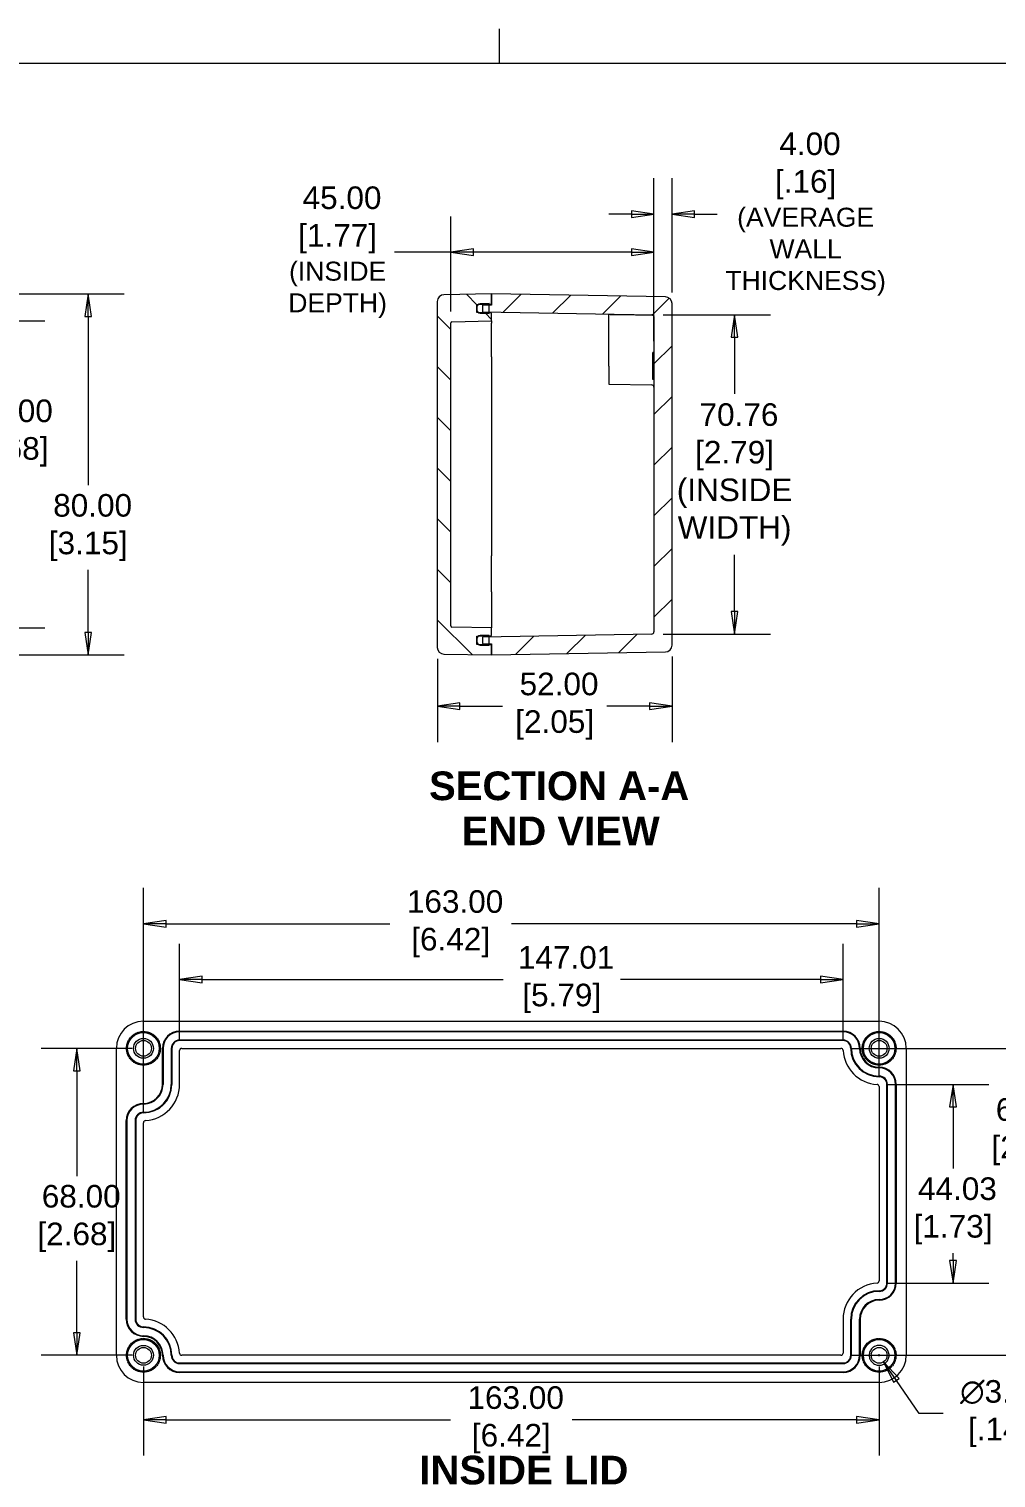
# Model space of a CAD drawing. Header units: millimetres. Extents: x 11 to 684, y 15 to 525.
# Drawn here: x 245 to 459.3, y 204.1 to 525.1 of the extents above; entities that cross this region are included whole.
import ezdxf

# ---------------------------------------------------------------- set-up
doc = ezdxf.new("R2010")
doc.units = ezdxf.units.MM
doc.header["$LTSCALE"] = 2.5
doc.linetypes.add('DASHED', pattern=[0.2067, 0.1654, -0.0413])
for name, color, linetype, lineweight in [('Dimension (ANSI)', 7, 'Continuous', 9), ('Hatch (ANSI)', 7, 'Continuous', 9), ('Hidden (ANSI)', 7, 'DASHED', 9), ('Sketch Geometry (ANSI)', 7, 'Continuous', 9), ('Symbol (ANSI)', 7, 'Continuous', 9), ('Visible (ANSI)', 7, 'Continuous', 9)]:
    doc.layers.add(name, color=color, linetype=linetype, lineweight=lineweight)
doc.styles.add('Label Text (ANSI)', font='arialbd.ttf')
doc.styles.add('Note Text (ANSI)', font='arial.ttf')
doc.dimstyles.new('Default - mm (ANSI)', dxfattribs={"dimscale": 2.5, "dimtxt": 2, "dimasz": 2, "dimexe": 3.175, "dimexo": 1, "dimgap": 0.8, "dimtad": 0, "dimtih": 1, "dimtoh": 1, "dimrnd": 1e-08, "dimzin": 4, "dimdsep": 46, "dimtxsty": 'Note Text (ANSI)', "dimblk": 'Filled-1', "dimcen": 0.09, "dimdle": 10, "dimclrd": 256, "dimclre": 256, "dimclrt": 256, "dimadec": 1, "dimazin": 0, "dimtfac": 1.524, "dimtofl": 0, "dimtmove": 0, "dimatfit": 3, "dimfxl": 0, "dimtolj": 1, "dimtzin": 0, "dimlwd": -1, "dimlwe": -1, "dimarcsym": 0})

# ---------------------------------------------------------------- blocks, each defined once
blk = doc.blocks.new('Borders Default Border')
at = {"layer": 'Sketch Geometry (ANSI)'}
blk.add_line((139.7, 207.01), (139.7, 210.03), dxfattribs=at)
at = {"layer": 'Sketch Geometry (ANSI)', "flags": 128}
blk.add_lwpolyline([(8.89, 8.89), (8.89, 207.01), (270.51, 207.01), (270.51, 8.89), (8.89, 8.89)], dxfattribs=at)
blk = doc.blocks.new('Filled-1')
at = {"color": 0}
for p, q in [((0, 0), (-1, 0.15)), ((-1, 0.15), (-1, -0.15)), ((-1, 0), (0, 0)), ((-1, -0.15), (0, 0))]:
    blk.add_line(p, q, dxfattribs=at)
at = {"color": 0, "flags": 128}
blk.add_lwpolyline([(-1, -0.15), (0, 0), (-1, 0.15), (-1, -0.15)], dxfattribs=at)
at = {"color": 0}
blk.add_solid([(-1, -0.15), (0, 0), (-1, 0.15), (-1, -0.15)], dxfattribs=at)
blk = doc.blocks.new('*D11')
at = {"layer": 'Defpoints', "color": 0, "transparency": 16777216}
for p in [(209.34, 466.39), (209.34, 386.39), (258.17, 386.39)]:
    blk.add_point(p, dxfattribs=at)
at = {"layer": 'Dimension (ANSI)', "transparency": 16777216}
for p, q in [((211.84, 466.39), (266.11, 466.39)), ((258.17, 461.39), (258.17, 424)), ((258.17, 391.39), (258.17, 405.23)), ((211.84, 386.39), (266.11, 386.39))]:
    blk.add_line(p, q, dxfattribs=at)
at = {"layer": 'Dimension (ANSI)', "transparency": 16777216, "xscale": 5, "yscale": 5, "zscale": 5}
for p, rotation in [((258.17, 466.39), 90), ((258.17, 386.39), 270)]:
    blk.add_blockref('Filled-1', p, dxfattribs=dict(at, rotation=rotation))
at = {"layer": 'Dimension (ANSI)', "transparency": 16777216, "insert": (258.17, 414.62), "char_height": 5, "attachment_point": 5, "style": 'Note Text (ANSI)'}
blk.add_mtext('\\A1; 80.00\\P[3.15]', dxfattribs=at)
blk = doc.blocks.new('*D13')
at = {"layer": 'Defpoints', "color": 0, "transparency": 16777216}
for p in [(209.34, 460.39), (209.34, 392.39), (240.61, 392.39)]:
    blk.add_point(p, dxfattribs=at)
at = {"layer": 'Dimension (ANSI)', "transparency": 16777216}
for p, q in [((211.84, 460.39), (248.55, 460.39)), ((240.61, 455.39), (240.61, 444.94)), ((240.61, 397.39), (240.61, 426.18)), ((211.84, 392.39), (248.55, 392.39))]:
    blk.add_line(p, q, dxfattribs=at)
at = {"layer": 'Dimension (ANSI)', "transparency": 16777216, "xscale": 5, "yscale": 5, "zscale": 5}
for p, rotation in [((240.61, 460.39), 90), ((240.61, 392.39), 270)]:
    blk.add_blockref('Filled-1', p, dxfattribs=dict(at, rotation=rotation))
at = {"layer": 'Dimension (ANSI)', "transparency": 16777216, "insert": (240.61, 435.56), "char_height": 5, "attachment_point": 5, "style": 'Note Text (ANSI)'}
blk.add_mtext('\\A1; 68.00\\P[2.68]', dxfattribs=at)
blk = doc.blocks.new('*D14')
at = {"layer": 'Defpoints', "color": 0, "transparency": 16777216}
for p in [(383.51, 475.61), (338.51, 459.96), (383.51, 461.27)]:
    blk.add_point(p, dxfattribs=at)
at = {"layer": 'Dimension (ANSI)', "transparency": 16777216}
for p, q in [((338.51, 462.46), (338.51, 483.55)), ((383.51, 463.77), (383.51, 483.55)), ((338.51, 475.61), (326.02, 475.61)), ((378.51, 475.61), (343.51, 475.61))]:
    blk.add_line(p, q, dxfattribs=at)
at = {"layer": 'Dimension (ANSI)', "transparency": 16777216, "xscale": 5, "yscale": 5, "zscale": 5, "rotation": 180}
blk.add_blockref('Filled-1', (338.51, 475.61), dxfattribs=at)
at = {"layer": 'Dimension (ANSI)', "transparency": 16777216, "xscale": 5, "yscale": 5, "zscale": 5}
blk.add_blockref('Filled-1', (383.51, 475.61), dxfattribs=at)
at = {"layer": 'Dimension (ANSI)', "transparency": 16777216, "insert": (313.42, 475.61), "char_height": 5, "attachment_point": 5, "style": 'Note Text (ANSI)'}
blk.add_mtext('\\A1; 45.00\\P[1.77]{\\P\\fArial|b0|i0;\\H4.2038;(INSIDE \\PDEPTH)}', dxfattribs=at)
blk = doc.blocks.new('*D15')
at = {"layer": 'Defpoints', "color": 0, "transparency": 16777216}
for p in [(383.02, 461.77), (383.02, 391.01), (401.37, 391.01)]:
    blk.add_point(p, dxfattribs=at)
at = {"layer": 'Dimension (ANSI)', "transparency": 16777216}
for p, q in [((385.52, 461.77), (409.31, 461.77)), ((401.37, 456.77), (401.37, 444.23)), ((401.37, 396.01), (401.37, 408.55)), ((385.52, 391.01), (409.31, 391.01))]:
    blk.add_line(p, q, dxfattribs=at)
at = {"layer": 'Dimension (ANSI)', "transparency": 16777216, "xscale": 5, "yscale": 5, "zscale": 5}
for p, rotation in [((401.37, 461.77), 90), ((401.37, 391.01), 270)]:
    blk.add_blockref('Filled-1', p, dxfattribs=dict(at, rotation=rotation))
at = {"layer": 'Dimension (ANSI)', "transparency": 16777216, "insert": (401.37, 426.39), "char_height": 5, "attachment_point": 5, "style": 'Note Text (ANSI)'}
blk.add_mtext('\\A1; 70.76{\\fArial|b0|i0;\\H4.2038;}\\P[2.79]{\\P(INSIDE\\PWIDTH)}', dxfattribs=at)
blk = doc.blocks.new('*D16')
at = {"layer": 'Defpoints', "color": 0, "transparency": 16777216}
for p in [(387.51, 388.56), (335.51, 388.07), (335.51, 375.05)]:
    blk.add_point(p, dxfattribs=at)
at = {"layer": 'Dimension (ANSI)', "transparency": 16777216}
for p, q in [((335.51, 385.57), (335.51, 367.11)), ((387.51, 386.06), (387.51, 367.11)), ((340.51, 375.05), (349.96, 375.05)), ((382.51, 375.05), (373.05, 375.05))]:
    blk.add_line(p, q, dxfattribs=at)
at = {"layer": 'Dimension (ANSI)', "transparency": 16777216, "xscale": 5, "yscale": 5, "zscale": 5, "rotation": 180}
blk.add_blockref('Filled-1', (335.51, 375.05), dxfattribs=at)
at = {"layer": 'Dimension (ANSI)', "transparency": 16777216, "xscale": 5, "yscale": 5, "zscale": 5}
blk.add_blockref('Filled-1', (387.51, 375.05), dxfattribs=at)
at = {"layer": 'Dimension (ANSI)', "transparency": 16777216, "insert": (361.51, 375.05), "char_height": 5, "attachment_point": 5, "style": 'Note Text (ANSI)'}
blk.add_mtext('\\A1; 52.00\\P[2.05]', dxfattribs=at)
blk = doc.blocks.new('*D21')
at = {"layer": 'Defpoints', "color": 0, "transparency": 16777216}
for p in [(424.91, 299.25), (424.9, 231.25), (467.01, 231.25)]:
    blk.add_point(p, dxfattribs=at)
at = {"layer": 'Dimension (ANSI)', "transparency": 16777216}
for p, q in [((427.41, 299.25), (474.94, 299.25)), ((467.01, 294.25), (467.01, 290.16)), ((467.01, 236.25), (467.01, 271.4)), ((427.4, 231.25), (474.94, 231.25))]:
    blk.add_line(p, q, dxfattribs=at)
at = {"layer": 'Dimension (ANSI)', "transparency": 16777216, "xscale": 5, "yscale": 5, "zscale": 5}
for p, rotation in [((467.01, 299.25), 90), ((467.01, 231.25), 270)]:
    blk.add_blockref('Filled-1', p, dxfattribs=dict(at, rotation=rotation))
at = {"layer": 'Dimension (ANSI)', "transparency": 16777216, "insert": (467.01, 280.78), "char_height": 5, "attachment_point": 5, "style": 'Note Text (ANSI)'}
blk.add_mtext('\\A1; 68.00\\P[2.68]', dxfattribs=at)
blk = doc.blocks.new('*D22')
at = {"layer": 'Defpoints', "color": 0, "transparency": 16777216}
for p in [(432.93, 291.26), (432.93, 247.24), (449.77, 247.24)]:
    blk.add_point(p, dxfattribs=at)
at = {"layer": 'Dimension (ANSI)', "transparency": 16777216}
for p, q in [((435.43, 291.26), (457.71, 291.26)), ((449.77, 286.26), (449.77, 272.62)), ((449.77, 252.24), (449.77, 253.86)), ((435.43, 247.24), (457.71, 247.24))]:
    blk.add_line(p, q, dxfattribs=at)
at = {"layer": 'Dimension (ANSI)', "transparency": 16777216, "xscale": 5, "yscale": 5, "zscale": 5}
for p, rotation in [((449.77, 291.26), 90), ((449.77, 247.24), 270)]:
    blk.add_blockref('Filled-1', p, dxfattribs=dict(at, rotation=rotation))
at = {"layer": 'Dimension (ANSI)', "transparency": 16777216, "insert": (449.77, 263.24), "char_height": 5, "attachment_point": 5, "style": 'Note Text (ANSI)'}
blk.add_mtext('\\A1; 44.03\\P[1.73]', dxfattribs=at)
blk = doc.blocks.new('*D23')
at = {"layer": 'Defpoints', "color": 0, "transparency": 16777216}
for p in [(270.4, 326.85), (433.4, 290.77), (270.4, 282.77)]:
    blk.add_point(p, dxfattribs=at)
at = {"layer": 'Dimension (ANSI)', "transparency": 16777216}
for p, q in [((270.4, 285.27), (270.4, 334.79)), ((433.4, 293.27), (433.4, 334.79)), ((275.4, 326.85), (324.99, 326.85)), ((428.4, 326.85), (351.96, 326.85))]:
    blk.add_line(p, q, dxfattribs=at)
at = {"layer": 'Dimension (ANSI)', "transparency": 16777216, "xscale": 5, "yscale": 5, "zscale": 5, "rotation": 180}
blk.add_blockref('Filled-1', (270.4, 326.85), dxfattribs=at)
at = {"layer": 'Dimension (ANSI)', "transparency": 16777216, "xscale": 5, "yscale": 5, "zscale": 5}
blk.add_blockref('Filled-1', (433.4, 326.85), dxfattribs=at)
at = {"layer": 'Dimension (ANSI)', "transparency": 16777216, "insert": (338.47, 326.85), "char_height": 5, "attachment_point": 5, "style": 'Note Text (ANSI)'}
blk.add_mtext('\\A1; 163.00\\P[6.42]', dxfattribs=at)
blk = doc.blocks.new('*D24')
at = {"layer": 'Defpoints', "color": 0, "transparency": 16777216}
for p in [(425.41, 314.48), (278.4, 298.75), (425.41, 298.78)]:
    blk.add_point(p, dxfattribs=at)
at = {"layer": 'Dimension (ANSI)', "transparency": 16777216}
for p, q in [((278.4, 301.25), (278.4, 322.42)), ((425.41, 301.28), (425.41, 322.42)), ((283.4, 314.48), (350.06, 314.48)), ((420.41, 314.48), (376.09, 314.48))]:
    blk.add_line(p, q, dxfattribs=at)
at = {"layer": 'Dimension (ANSI)', "transparency": 16777216, "xscale": 5, "yscale": 5, "zscale": 5, "rotation": 180}
blk.add_blockref('Filled-1', (278.4, 314.48), dxfattribs=at)
at = {"layer": 'Dimension (ANSI)', "transparency": 16777216, "xscale": 5, "yscale": 5, "zscale": 5}
blk.add_blockref('Filled-1', (425.41, 314.48), dxfattribs=at)
at = {"layer": 'Dimension (ANSI)', "transparency": 16777216, "insert": (363.07, 314.48), "char_height": 5, "attachment_point": 5, "style": 'Note Text (ANSI)'}
blk.add_mtext('\\A1; 147.01\\P[5.79]', dxfattribs=at)
blk = doc.blocks.new('*D34')
at = {"layer": 'Defpoints', "color": 0, "transparency": 16777216}
for p in [(387.51, 484.06), (387.51, 464.22), (383.51, 453.38)]:
    blk.add_point(p, dxfattribs=at)
at = {"layer": 'Dimension (ANSI)', "transparency": 16777216}
for p, q in [((383.51, 455.88), (383.51, 492)), ((387.51, 466.72), (387.51, 492)), ((378.51, 484.06), (373.51, 484.06)), ((392.51, 484.06), (397.51, 484.06))]:
    blk.add_line(p, q, dxfattribs=at)
at = {"layer": 'Dimension (ANSI)', "transparency": 16777216, "xscale": 5, "yscale": 5, "zscale": 5}
blk.add_blockref('Filled-1', (383.51, 484.06), dxfattribs=at)
at = {"layer": 'Dimension (ANSI)', "transparency": 16777216, "xscale": 5, "yscale": 5, "zscale": 5, "rotation": 180}
blk.add_blockref('Filled-1', (387.51, 484.06), dxfattribs=at)
at = {"layer": 'Dimension (ANSI)', "transparency": 16777216, "insert": (417.11, 484.06), "char_height": 5, "attachment_point": 5, "style": 'Note Text (ANSI)'}
blk.add_mtext('\\A1; 4.00\\P[.16]{\\P\\fArial|b0|i0;\\H4.2038;(AVERAGE\\PWALL\\PTHICKNESS)}', dxfattribs=at)
blk = doc.blocks.new('*D35')
at = {"layer": 'Defpoints', "color": 0, "transparency": 16777216}
for p in [(432.41, 232.69), (434.39, 229.81)]:
    blk.add_point(p, dxfattribs=at)
at = {"layer": 'Dimension (ANSI)', "transparency": 16777216}
for p, q in [((433.17, 231.25), (433.62, 231.25)), ((433.4, 231.03), (433.4, 231.48)), ((442.27, 218.33), (437.22, 225.69)), ((447.55, 218.33), (442.27, 218.33))]:
    blk.add_line(p, q, dxfattribs=at)
at = {"layer": 'Dimension (ANSI)', "transparency": 16777216, "xscale": 5, "yscale": 5, "zscale": 5, "rotation": 124.4680677703151}
blk.add_blockref('Filled-1', (434.39, 229.81), dxfattribs=at)
at = {"layer": 'Dimension (ANSI)', "transparency": 16777216, "insert": (459.87, 218.33), "char_height": 5, "attachment_point": 5, "style": 'Note Text (ANSI)'}
blk.add_mtext('\\A1; ∅3.50\\P[.14]', dxfattribs=at)
blk = doc.blocks.new('*D36')
at = {"layer": 'Defpoints', "color": 0, "transparency": 16777216}
for p in [(270.4, 299.25), (255.64, 231.25), (270.4, 231.25)]:
    blk.add_point(p, dxfattribs=at)
at = {"layer": 'Dimension (ANSI)', "transparency": 16777216}
for p, q in [((267.9, 299.25), (247.7, 299.25)), ((255.64, 294.25), (255.64, 270.95)), ((255.64, 236.25), (255.64, 252.18)), ((267.9, 231.25), (247.7, 231.25))]:
    blk.add_line(p, q, dxfattribs=at)
at = {"layer": 'Dimension (ANSI)', "transparency": 16777216, "xscale": 5, "yscale": 5, "zscale": 5}
for p, rotation in [((255.64, 299.25), 90), ((255.64, 231.25), 270)]:
    blk.add_blockref('Filled-1', p, dxfattribs=dict(at, rotation=rotation))
at = {"layer": 'Dimension (ANSI)', "transparency": 16777216, "insert": (255.64, 261.56), "char_height": 5, "attachment_point": 5, "style": 'Note Text (ANSI)'}
blk.add_mtext('\\A1; 68.00\\P[2.68]', dxfattribs=at)
blk = doc.blocks.new('*D37')
at = {"layer": 'Defpoints', "color": 0, "transparency": 16777216}
for p in [(270.4, 231.25), (433.4, 231.25), (433.4, 216.96)]:
    blk.add_point(p, dxfattribs=at)
at = {"layer": 'Dimension (ANSI)', "transparency": 16777216}
for p, q in [((270.4, 228.75), (270.4, 209.03)), ((433.4, 228.75), (433.4, 209.03)), ((275.4, 216.96), (338.41, 216.96)), ((428.4, 216.96), (365.38, 216.96))]:
    blk.add_line(p, q, dxfattribs=at)
at = {"layer": 'Dimension (ANSI)', "transparency": 16777216, "xscale": 5, "yscale": 5, "zscale": 5, "rotation": 180}
blk.add_blockref('Filled-1', (270.4, 216.96), dxfattribs=at)
at = {"layer": 'Dimension (ANSI)', "transparency": 16777216, "xscale": 5, "yscale": 5, "zscale": 5}
blk.add_blockref('Filled-1', (433.4, 216.96), dxfattribs=at)
at = {"layer": 'Dimension (ANSI)', "transparency": 16777216, "insert": (351.9, 216.96), "char_height": 5, "attachment_point": 5, "style": 'Note Text (ANSI)'}
blk.add_mtext('\\A1; 163.00\\P[6.42]', dxfattribs=at)

msp = doc.modelspace()

# ---------------------------------------------------------------- hatches: boundary and pattern name
at = {"layer": 'Hatch (ANSI)'}
h = msp.add_hatch(dxfattribs=at)
h.set_pattern_fill('ANSI31', color=256, scale=63.5, angle=90.00021, style=0)
h.set_pattern_definition([(135.0002, (0, 0), (-5.61264, -5.61268), [])])
edge = h.paths.add_edge_path()
edge.add_ellipse((337.007, 464.706), major_axis=(-0.026, 1.5), ratio=1, start_angle=0, end_angle=89)
edge.add_line((335.507, 464.706), (335.507, 388.073))
edge.add_ellipse((337.007, 388.073), major_axis=(-1.5, 0), ratio=1, start_angle=0, end_angle=89)
edge.add_line((336.98, 386.574), (347.507, 386.39))
edge.add_line((347.507, 386.39), (347.507, 388.59))
edge.add_line((347.507, 388.59), (347.007, 388.612))
edge.add_line((347.007, 388.612), (344.605, 388.717))
edge.add_line((344.605, 388.717), (344.257, 388.732))
edge.add_line((344.257, 388.732), (344.257, 389.35))
edge.add_line((344.257, 389.35), (344.257, 389.93))
edge.add_line((344.257, 389.93), (344.257, 390.548))
edge.add_line((344.257, 390.548), (344.605, 390.563))
edge.add_line((344.605, 390.563), (347.007, 390.668))
edge.add_line((347.007, 390.668), (347.507, 390.69))
edge.add_line((347.507, 390.69), (347.507, 392.39))
edge.add_line((347.507, 392.39), (338.752, 392.566))
edge.add_ellipse((338.757, 392.816), major_axis=(-0.005, -0.25), ratio=1, start_angle=271.15, end_angle=360, ccw=False)
edge.add_line((338.507, 392.816), (338.507, 459.964))
edge.add_ellipse((338.757, 459.964), major_axis=(-0.25, 0), ratio=1, start_angle=271.15, end_angle=360, ccw=False)
edge.add_line((338.752, 460.214), (347.507, 460.39))
edge.add_line((347.507, 460.39), (347.507, 462.09))
edge.add_line((347.507, 462.09), (347.007, 462.112))
edge.add_line((347.007, 462.112), (344.605, 462.217))
edge.add_line((344.605, 462.217), (344.257, 462.232))
edge.add_line((344.257, 462.232), (344.257, 462.85))
edge.add_line((344.257, 462.85), (344.257, 463.43))
edge.add_line((344.257, 463.43), (344.257, 464.048))
edge.add_line((344.257, 464.048), (344.605, 464.063))
edge.add_line((344.605, 464.063), (347.007, 464.168))
edge.add_line((347.007, 464.168), (347.507, 464.19))
edge.add_line((347.507, 464.19), (347.507, 466.39))
edge.add_line((347.507, 466.39), (336.98, 466.206))
h = msp.add_hatch(dxfattribs=at)
h.set_pattern_fill('ANSI31', color=256, scale=63.5, style=0)
h.set_pattern_definition([(45, (0, 0), (-5.61266, 5.61266), [])])
edge = h.paths.add_edge_path()
edge.add_ellipse((386.007, 464.218), major_axis=(1.5, 0), ratio=1, start_angle=0, end_angle=89)
edge.add_line((386.033, 465.717), (347.507, 466.39))
edge.add_line((347.507, 466.39), (347.507, 464.19))
edge.add_line((347.507, 464.19), (347.507, 463.89))
edge.add_line((347.507, 463.89), (347.007, 463.881))
edge.add_line((347.007, 463.881), (345.507, 463.855))
edge.add_line((345.507, 463.855), (345.507, 462.425))
edge.add_line((345.507, 462.425), (347.007, 462.399))
edge.add_line((347.007, 462.399), (383.015, 461.77))
edge.add_ellipse((383.007, 461.27), major_axis=(0.009, 0.5), ratio=1, start_angle=271, end_angle=360, ccw=False)
edge.add_line((383.507, 461.27), (383.507, 391.51))
edge.add_ellipse((383.007, 391.51), major_axis=(0.5, 0), ratio=1, start_angle=271, end_angle=360, ccw=False)
edge.add_line((383.015, 391.01), (347.007, 390.381))
edge.add_line((347.007, 390.381), (345.507, 390.355))
edge.add_line((345.507, 390.355), (345.507, 388.925))
edge.add_line((345.507, 388.925), (347.007, 388.899))
edge.add_line((347.007, 388.899), (347.507, 388.89))
edge.add_line((347.507, 388.89), (347.507, 388.59))
edge.add_line((347.507, 388.59), (347.507, 386.39))
edge.add_line((347.507, 386.39), (386.033, 387.062))
edge.add_ellipse((386.007, 388.562), major_axis=(0.026, -1.5), ratio=1, start_angle=0, end_angle=89)
edge.add_line((387.507, 388.562), (387.507, 464.218))
h = msp.add_hatch(dxfattribs=at)
h.set_pattern_fill('ANSI31', color=256, scale=63.5, angle=14.99998, style=0)
h.set_pattern_definition([(60, (0, 0), (-6.87408, 3.96875), [])])
edge = h.paths.add_edge_path()
edge.add_ellipse((345.007, 462.85), major_axis=(-0.75, 0), ratio=1, start_angle=0, end_angle=57.61226)
edge.add_ellipse((345.007, 462.85), major_axis=(-0.402, -0.633), ratio=1, start_angle=0, end_angle=31.38774)
edge.add_line((344.994, 462.1), (347.007, 462.065))
edge.add_line((347.007, 462.065), (347.007, 462.112))
edge.add_line((347.007, 462.112), (347.007, 462.399))
edge.add_line((347.007, 462.399), (347.007, 463.881))
edge.add_line((347.007, 463.881), (347.007, 464.168))
edge.add_line((347.007, 464.168), (347.007, 464.215))
edge.add_line((347.007, 464.215), (344.994, 464.18))
edge.add_ellipse((345.007, 463.43), major_axis=(-0.013, 0.75), ratio=1, start_angle=0, end_angle=31.38774)
edge.add_ellipse((345.007, 463.43), major_axis=(-0.402, 0.633), ratio=1, start_angle=0, end_angle=57.61226)
edge.add_line((344.257, 463.43), (344.257, 462.85))
edge = h.paths.add_edge_path()
edge.add_line((347.007, 388.565), (347.007, 388.612))
edge.add_line((347.007, 388.612), (347.007, 388.899))
edge.add_line((347.007, 388.899), (347.007, 390.381))
edge.add_line((347.007, 390.381), (347.007, 390.668))
edge.add_line((347.007, 390.668), (347.007, 390.715))
edge.add_line((347.007, 390.715), (344.994, 390.68))
edge.add_ellipse((345.007, 389.93), major_axis=(-0.013, 0.75), ratio=1, start_angle=0, end_angle=31.38774)
edge.add_ellipse((345.007, 389.93), major_axis=(-0.402, 0.633), ratio=1, start_angle=0, end_angle=57.61226)
edge.add_line((344.257, 389.93), (344.257, 389.35))
edge.add_ellipse((345.007, 389.35), major_axis=(-0.75, 0), ratio=1, start_angle=0, end_angle=57.61226)
edge.add_ellipse((345.007, 389.35), major_axis=(-0.402, -0.633), ratio=1, start_angle=0, end_angle=31.38774)
edge.add_line((344.994, 388.6), (347.007, 388.565))

# ---------------------------------------------------------------- linework, layer by layer
at = {"layer": 'Hidden (ANSI)'}
for centre, radius in [((270.399, 299.251), 3.75), ((270.399, 299.251), 3.698), ((433.399, 299.251), 3.75), ((433.399, 299.251), 3.698), ((270.399, 231.251), 3.75), ((270.399, 231.251), 3.698), ((433.399, 231.251), 3.75), ((433.399, 231.251), 3.698)]:
    msp.add_circle(centre, radius, dxfattribs=at)
at = {"layer": 'Visible (ANSI)'}
for p, q in [((347.507, 466.39), (336.98, 466.206)), ((386.033, 465.717), (347.507, 466.39)), ((347.507, 466.39), (347.507, 463.89)), ((347.507, 464.19), (347.507, 466.39)), ((335.507, 464.706), (335.507, 388.073)), ((344.257, 464.048), (347.507, 464.19)), ((344.257, 462.232), (344.257, 464.048)), ((344.257, 463.43), (344.257, 462.85)), ((347.007, 464.215), (344.994, 464.18)), ((347.507, 463.89), (345.507, 463.855)), ((345.507, 463.855), (345.507, 462.425)), ((345.507, 462.425), (383.015, 461.77)), ((347.007, 462.065), (347.007, 464.215)), ((387.507, 388.562), (387.507, 464.218)), ((338.507, 392.816), (338.507, 459.964)), ((338.752, 460.214), (347.507, 460.39)), ((347.507, 462.09), (344.257, 462.232)), ((344.994, 462.1), (347.007, 462.065)), ((347.507, 460.39), (347.507, 462.09)), ((347.507, 460.39), (347.507, 459.919)), ((347.507, 452.404), (347.507, 459.919)), ((373.507, 450.39), (373.507, 461.853)), ((383.507, 461.27), (383.507, 391.51)), ((383.257, 447.411), (383.257, 453.382)), ((383.507, 453.382), (383.257, 453.382)), ((347.507, 452.404), (347.507, 451.905)), ((347.507, 451.905), (347.507, 408.875)), ((373.507, 450.39), (373.507, 446.39)), ((373.507, 446.39), (383.015, 446.224)), ((383.507, 447.411), (383.257, 447.411)), ((347.507, 408.875), (347.507, 408.376)), ((347.507, 400.39), (347.507, 408.376)), ((347.507, 400.39), (347.507, 392.89)), ((347.507, 392.39), (338.752, 392.566)), ((347.507, 392.89), (347.507, 392.39)), ((347.507, 390.69), (347.507, 392.39)), ((344.257, 390.548), (347.507, 390.69)), ((344.257, 388.732), (344.257, 390.548)), ((344.257, 389.93), (344.257, 389.35)), ((347.507, 388.59), (344.257, 388.732)), ((347.007, 390.715), (344.994, 390.68)), ((344.994, 388.6), (347.007, 388.565)), ((383.015, 391.01), (345.507, 390.355)), ((345.507, 390.355), (345.507, 388.925)), ((345.507, 388.925), (347.507, 388.89)), ((347.007, 388.565), (347.007, 390.715)), ((347.507, 388.89), (347.507, 386.39)), ((347.507, 386.39), (347.507, 388.59)), ((336.98, 386.574), (347.507, 386.39)), ((347.507, 386.39), (386.033, 387.062)), ((270.398, 305.251), (433.4, 305.251)), ((278.399, 303.051), (425.399, 303.051)), ((425.399, 302.909), (278.399, 302.909)), ((264.399, 231.25), (264.399, 299.251)), ((274.599, 291.251), (274.599, 299.251)), ((274.741, 299.251), (274.741, 291.251)), ((276.557, 299.251), (276.557, 291.251)), ((276.699, 299.251), (276.699, 291.251)), ((425.399, 301.092), (278.399, 301.092)), ((425.399, 300.951), (278.399, 300.951)), ((278.399, 291.251), (278.399, 298.751)), ((278.899, 299.251), (424.914, 299.251)), ((439.399, 299.251), (439.399, 231.25)), ((433.399, 290.765), (433.399, 247.736)), ((435.099, 247.251), (435.099, 291.251)), ((435.241, 247.251), (435.241, 291.251)), ((437.057, 247.251), (437.057, 291.251)), ((437.199, 291.251), (437.199, 247.251)), ((266.599, 239.251), (266.599, 283.251)), ((266.741, 283.251), (266.741, 239.251)), ((268.557, 283.251), (268.557, 239.251)), ((268.699, 283.251), (268.699, 239.251)), ((270.399, 239.736), (270.399, 282.765)), ((425.399, 239.251), (425.399, 231.751)), ((427.099, 231.251), (427.099, 239.251)), ((427.241, 231.251), (427.241, 239.251)), ((429.057, 231.251), (429.057, 239.251)), ((429.199, 239.251), (429.199, 231.251)), ((424.899, 231.251), (278.884, 231.251)), ((278.399, 229.551), (425.399, 229.551)), ((278.399, 229.409), (425.399, 229.409)), ((433.4, 225.251), (270.398, 225.251)), ((278.399, 227.592), (425.399, 227.592)), ((425.399, 227.451), (278.399, 227.451))]:
    msp.add_line(p, q, dxfattribs=at)
for centre, radius in [((270.399, 299.251), 3.5), ((433.399, 299.251), 3.5), ((270.399, 299.251), 2.2), ((270.399, 299.251), 1.75), ((433.399, 299.251), 2.2), ((433.399, 299.251), 1.75), ((270.399, 231.251), 3.5), ((433.399, 231.251), 3.5), ((270.399, 231.251), 2.2), ((270.399, 231.251), 1.75), ((433.399, 231.251), 1.75)]:
    msp.add_circle(centre, radius, dxfattribs=at)
for centre, radius, start, end in [((337.007, 464.706), 1.5, 91, 180), ((386.007, 464.218), 1.5, 0, 89), ((345.007, 463.43), 0.75, 91, 180), ((345.007, 462.85), 0.75, 180, 269), ((338.757, 459.964), 0.25, 91.15, 180), ((383.007, 461.27), 0.5, 0, 89), ((383.007, 445.724), 0.5, 0, 89), ((338.757, 392.816), 0.25, 180, 268.85), ((345.007, 389.93), 0.75, 91, 180), ((345.007, 389.35), 0.75, 180, 269), ((383.007, 391.51), 0.5, 271, 0), ((386.007, 388.562), 1.5, 271, 0), ((337.007, 388.073), 1.5, 180, 269), ((278.399, 299.251), 3.8, 90, 180), ((278.399, 299.251), 3.658, 90, 180), ((425.399, 299.251), 3.8, 0, 90), ((425.399, 299.251), 3.658, 0, 90), ((278.399, 299.251), 1.842, 90, 180), ((278.399, 299.251), 1.7, 90, 180), ((278.899, 298.751), 0.5, 90, 180), ((424.914, 298.751), 0.5, 3.37229, 90), ((425.399, 299.251), 1.842, 0, 90), ((425.399, 299.251), 1.7, 0, 90), ((433.399, 299.251), 8, 183.37229, 266.62771), ((433.399, 299.251), 6.3, 180, 270), ((433.399, 299.251), 6.158, 180, 270), ((433.399, 299.251), 4.342, 180, 270), ((433.399, 299.251), 4.2, 180, 270), ((433.399, 291.251), 3.8, 0, 90), ((433.399, 291.251), 3.658, 0, 90), ((433.399, 291.251), 1.842, 0, 90), ((433.399, 291.251), 1.7, 0, 90), ((270.399, 291.251), 6.158, 270, 0), ((270.399, 291.251), 6.3, 270, 0), ((270.399, 291.251), 4.342, 270, 0), ((270.399, 291.251), 4.2, 270, 0), ((270.399, 291.251), 8, 273.37229, 0), ((432.899, 290.765), 0.5, 0, 86.62771), ((270.399, 283.251), 3.8, 90, 180), ((270.399, 283.251), 3.658, 90, 180), ((270.399, 283.251), 1.842, 90, 180), ((270.399, 283.251), 1.7, 90, 180), ((270.899, 282.765), 0.5, 93.37229, 180), ((433.399, 239.251), 8, 93.37229, 180), ((432.899, 247.736), 0.5, 273.37229, 0), ((433.399, 247.251), 1.842, 270, 0), ((433.399, 247.251), 1.7, 270, 0), ((433.399, 247.251), 3.658, 270, 0), ((433.399, 247.251), 3.8, 270, 0), ((433.399, 239.251), 6.3, 90, 180), ((433.399, 239.251), 6.158, 90, 180), ((433.399, 239.251), 4.342, 90, 180), ((433.399, 239.251), 4.2, 90, 180), ((270.399, 239.251), 3.8, 180, 270), ((270.399, 239.251), 3.658, 180, 270), ((270.399, 239.251), 1.842, 180, 270), ((270.399, 239.251), 1.7, 180, 270), ((270.899, 239.736), 0.5, 180, 266.62771), ((270.399, 231.251), 6.3, 0, 90), ((270.399, 231.251), 8, 3.37229, 86.62771), ((270.399, 231.251), 6.158, 0, 90), ((270.399, 231.251), 4.342, 0, 90), ((270.399, 231.251), 4.2, 0, 90), ((278.399, 231.251), 3.8, 180, 270), ((278.399, 231.251), 3.658, 180, 270), ((278.399, 231.251), 1.842, 180, 270), ((278.399, 231.251), 1.7, 180, 270), ((278.884, 231.751), 0.5, 183.37229, 270), ((424.899, 231.751), 0.5, 270, 0), ((425.399, 231.251), 1.842, 270, 0), ((425.399, 231.251), 1.7, 270, 0), ((425.399, 231.251), 3.658, 270, 0), ((425.399, 231.251), 3.8, 270, 0)]:
    msp.add_arc(centre, radius, start, end, dxfattribs=at)
for centre, major_axis in [((270.4, 299.25), (-4.244, 4.244)), ((433.398, 299.25), (4.244, 4.244)), ((270.4, 231.251), (-4.244, -4.244)), ((433.398, 231.251), (4.244, -4.244))]:
    msp.add_ellipse(centre, major_axis=major_axis, ratio=0.9996955, start_param=5.4979394, end_param=7.0684312, dxfattribs=at)
msp.add_open_spline([(373.507, 461.853), (378.471, 461.791), (383.015, 461.729)], degree=2, dxfattribs=at)
for points, knots in [([(383.015, 461.729), (383.035, 461.729), (383.054, 461.728), (383.096, 461.723), (383.118, 461.72), (383.186, 461.705), (383.23, 461.69), (383.32, 461.644), (383.363, 461.612), (383.434, 461.533), (383.461, 461.486), (383.478, 461.436)], [-0.069556622, -0.069556622, -0.069556622, -0.069556622, -0.063646234, -0.063646234, -0.056734996, -0.056734996, -0.041747365, -0.041747365, -0.021922898, -0.021922898, 0, 0, 0, 0]), ([(433.399, 229.051), (433.123, 229.051), (432.828, 229.106), (432.286, 229.331), (432.039, 229.5), (431.648, 229.89), (431.479, 230.138), (431.254, 230.68), (431.198, 230.974), (431.198, 231.527), (431.253, 231.822), (431.478, 232.364), (431.647, 232.612), (432.038, 233.003), (432.286, 233.172), (432.828, 233.396), (433.123, 233.452), (433.675, 233.451), (433.97, 233.396), (434.512, 233.171), (434.76, 233.002), (435.15, 232.611), (435.319, 232.363), (435.543, 231.821), (435.598, 231.527), (435.598, 230.974), (435.543, 230.68), (435.318, 230.138), (435.149, 229.891), (434.759, 229.501), (434.511, 229.331), (433.97, 229.107), (433.675, 229.052), (433.399, 229.051)], [0, 0, 0, 0, 0.0828521, 0.0828521, 0.1657042, 0.1657042, 0.2485943, 0.2485943, 0.3314843, 0.3314843, 0.4144013, 0.4144013, 0.4973183, 0.4973183, 0.5802352, 0.5802352, 0.6631522, 0.6631522, 0.7460423, 0.7460423, 0.8289324, 0.8289324, 0.9117844, 0.9117844, 0.9946365, 0.9946365, 1.0774617, 1.0774617, 1.1602869, 1.1602869, 1.2431121, 1.2431121, 1.3259373, 1.3259373, 1.3259373, 1.3259373])]:
    msp.add_open_spline(points, degree=3, knots=knots, dxfattribs=at)

# ---------------------------------------------------------------- block references
at = {"xscale": 2.5, "yscale": 2.5, "zscale": 2.5}
msp.add_blockref('Borders Default Border', (0, 0), dxfattribs=at)

# ---------------------------------------------------------------- texts
at = {"layer": 'Symbol (ANSI)', "char_height": 6.35, "attachment_point": 7, "line_spacing_factor": 0.25, "style": 'Label Text (ANSI)'}
for s, insert in [('SECTION A-A', (333.674, 354.138)), ('END VIEW', (340.919, 344.257)), ('INSIDE LID', (331.517, 202.561))]:
    msp.add_mtext(s, dxfattribs=dict(at, insert=insert))

# ---------------------------------------------------------------- dimensions: what is measured, and where the dimension line sits
at = {"layer": 'Dimension (ANSI)'}
for base, p1, p2, angle, text, override, picture, middle in [((387.507, 484.063), (383.507, 453.382), (387.507, 464.218), 180, ' <>\\X[.16]{\\P\\fArial|b0|i0;\\H4.2038;(AVERAGE\\PWALL\\PTHICKNESS)}', {"dimgap": 0.8, "dimtih": 0, "dimtoh": 0, "dimdec": 2, "dimpost": '\\X', "dimtol": 0, "dimlim": 0, "dimtp": 0, "dimtm": 0, "dimtdec": 2, "dimatfit": 1}, '*D34', (417.115, 484.063)), ((258.172, 386.39), (209.34, 466.39), (209.34, 386.39), 90, ' <>\\X[3.15]', {"dimgap": 0.8, "dimdec": 2, "dimpost": '\\X', "dimtol": 0, "dimlim": 0, "dimtp": 0, "dimtm": 0, "dimtdec": 2, "dimatfit": 1}, '*D11', (258.172, 414.615)), ((240.611, 392.39), (209.339, 460.39), (209.339, 392.39), 90, ' <>\\X[2.68]', {"dimgap": 0.8, "dimdec": 2, "dimpost": '\\X', "dimtol": 0, "dimlim": 0, "dimtp": 0, "dimtm": 0, "dimtdec": 2, "dimatfit": 1}, '*D13', (240.611, 435.56)), ((401.373, 391.01), (383.015, 461.77), (383.015, 391.01), 90, ' <>{\\fArial|b0|i0;\\H4.2038;}\\X[2.79]{\\P(INSIDE\\PWIDTH)}', {"dimgap": 0.8, "dimdec": 2, "dimpost": '\\X', "dimtol": 0, "dimlim": 0, "dimtp": 0, "dimtm": 0, "dimtdec": 2, "dimatfit": 1}, '*D15', (401.373, 426.39)), ((270.399, 326.855), (433.399, 290.765), (270.399, 282.765), 180, ' <>\\X[6.42]', {"dimgap": 0.8, "dimtih": 0, "dimtoh": 0, "dimdec": 2, "dimpost": '\\X', "dimtol": 0, "dimlim": 0, "dimtp": 0, "dimtm": 0, "dimtdec": 2, "dimatfit": 1}, '*D23', (338.473, 326.855)), ((425.413, 314.481), (278.399, 298.751), (425.413, 298.78), 180, ' <>\\X[5.79]', {"dimgap": 0.8, "dimtih": 0, "dimtoh": 0, "dimdec": 2, "dimpost": '\\X', "dimtol": 0, "dimlim": 0, "dimtp": 0, "dimtm": 0, "dimtdec": 2, "dimatfit": 1}, '*D24', (363.075, 314.481)), ((255.638, 231.251), (270.399, 299.251), (270.399, 231.251), 90, ' <>\\X[2.68]', {"dimgap": 0.8, "dimdec": 2, "dimpost": '\\X', "dimtol": 0, "dimlim": 0, "dimtp": 0, "dimtm": 0, "dimtdec": 2, "dimatfit": 1}, '*D36', (255.638, 261.564)), ((467.006, 231.251), (424.914, 299.251), (424.899, 231.251), 270, ' <>\\X[2.68]', {"dimgap": 0.8, "dimdec": 2, "dimpost": '\\X', "dimtol": 0, "dimlim": 0, "dimtp": 0, "dimtm": 0, "dimtdec": 2, "dimatfit": 1}, '*D21', (467.006, 280.778)), ((449.773, 247.237), (432.929, 291.264), (432.929, 247.237), 90, ' <>\\X[1.73]', {"dimgap": 0.8, "dimdec": 2, "dimpost": '\\X', "dimtol": 0, "dimlim": 0, "dimtp": 0, "dimtm": 0, "dimtdec": 2, "dimatfit": 1}, '*D22', (449.773, 263.241)), ((433.399, 216.963), (270.399, 231.251), (433.399, 231.251), 180, ' <>\\X[6.42]', {"dimgap": 0.8, "dimtih": 0, "dimtoh": 0, "dimdec": 2, "dimpost": '\\X', "dimtol": 0, "dimlim": 0, "dimtp": 0, "dimtm": 0, "dimtdec": 2, "dimatfit": 1}, '*D37', (351.899, 216.963))]:
    dim = msp.add_linear_dim(base=base, p1=p1, p2=p2, angle=angle, text=text, dimstyle='Default - mm (ANSI)', override=override, dxfattribs=at)
    dim.commit()
    dim.dimension.update_dxf_attribs({"geometry": picture, "text_midpoint": middle, "dimtype": 160})
for base, p1, p2, text, override, picture, middle in [((383.507, 475.609), (338.507, 459.964), (383.507, 461.27), ' <>\\X[1.77]{\\P\\fArial|b0|i0;\\H4.2038;(INSIDE \\PDEPTH)}', {"dimgap": 0.8, "dimtih": 0, "dimtoh": 0, "dimdec": 2, "dimpost": '\\X', "dimtol": 0, "dimlim": 0, "dimtp": 0, "dimtm": 0, "dimtdec": 2, "dimatfit": 2}, '*D14', (313.419, 475.609)), ((335.507, 375.047), (387.507, 388.562), (335.507, 388.073), ' <>\\X[2.05]', {"dimgap": 0.8, "dimtih": 0, "dimtoh": 0, "dimdec": 2, "dimpost": '\\X', "dimtol": 0, "dimlim": 0, "dimtp": 0, "dimtm": 0, "dimtdec": 2, "dimatfit": 1}, '*D16', (361.507, 375.047))]:
    dim = msp.add_linear_dim(base=base, p1=p1, p2=p2, text=text, dimstyle='Default - mm (ANSI)', override=override, dxfattribs=at)
    dim.commit()
    dim.dimension.update_dxf_attribs({"geometry": picture, "text_midpoint": middle, "dimtype": 160})
dim = msp.add_diameter_dim_2p(p1=(432.409, 232.693), p2=(434.39, 229.808), text=' <>\\X[.14]', dimstyle='Default - mm (ANSI)', override={"dimgap": 0.8, "dimdec": 2, "dimlfac": 1, "dimpost": '\\X', "dimtol": 0, "dimlim": 0, "dimtp": 0, "dimtm": 0, "dimtdec": 2}, dxfattribs=at)
dim.commit()
dim.dimension.update_dxf_attribs({"geometry": '*D35', "text_midpoint": (459.866, 218.329), "dimtype": 163})

doc.saveas('drawing.dxf')
